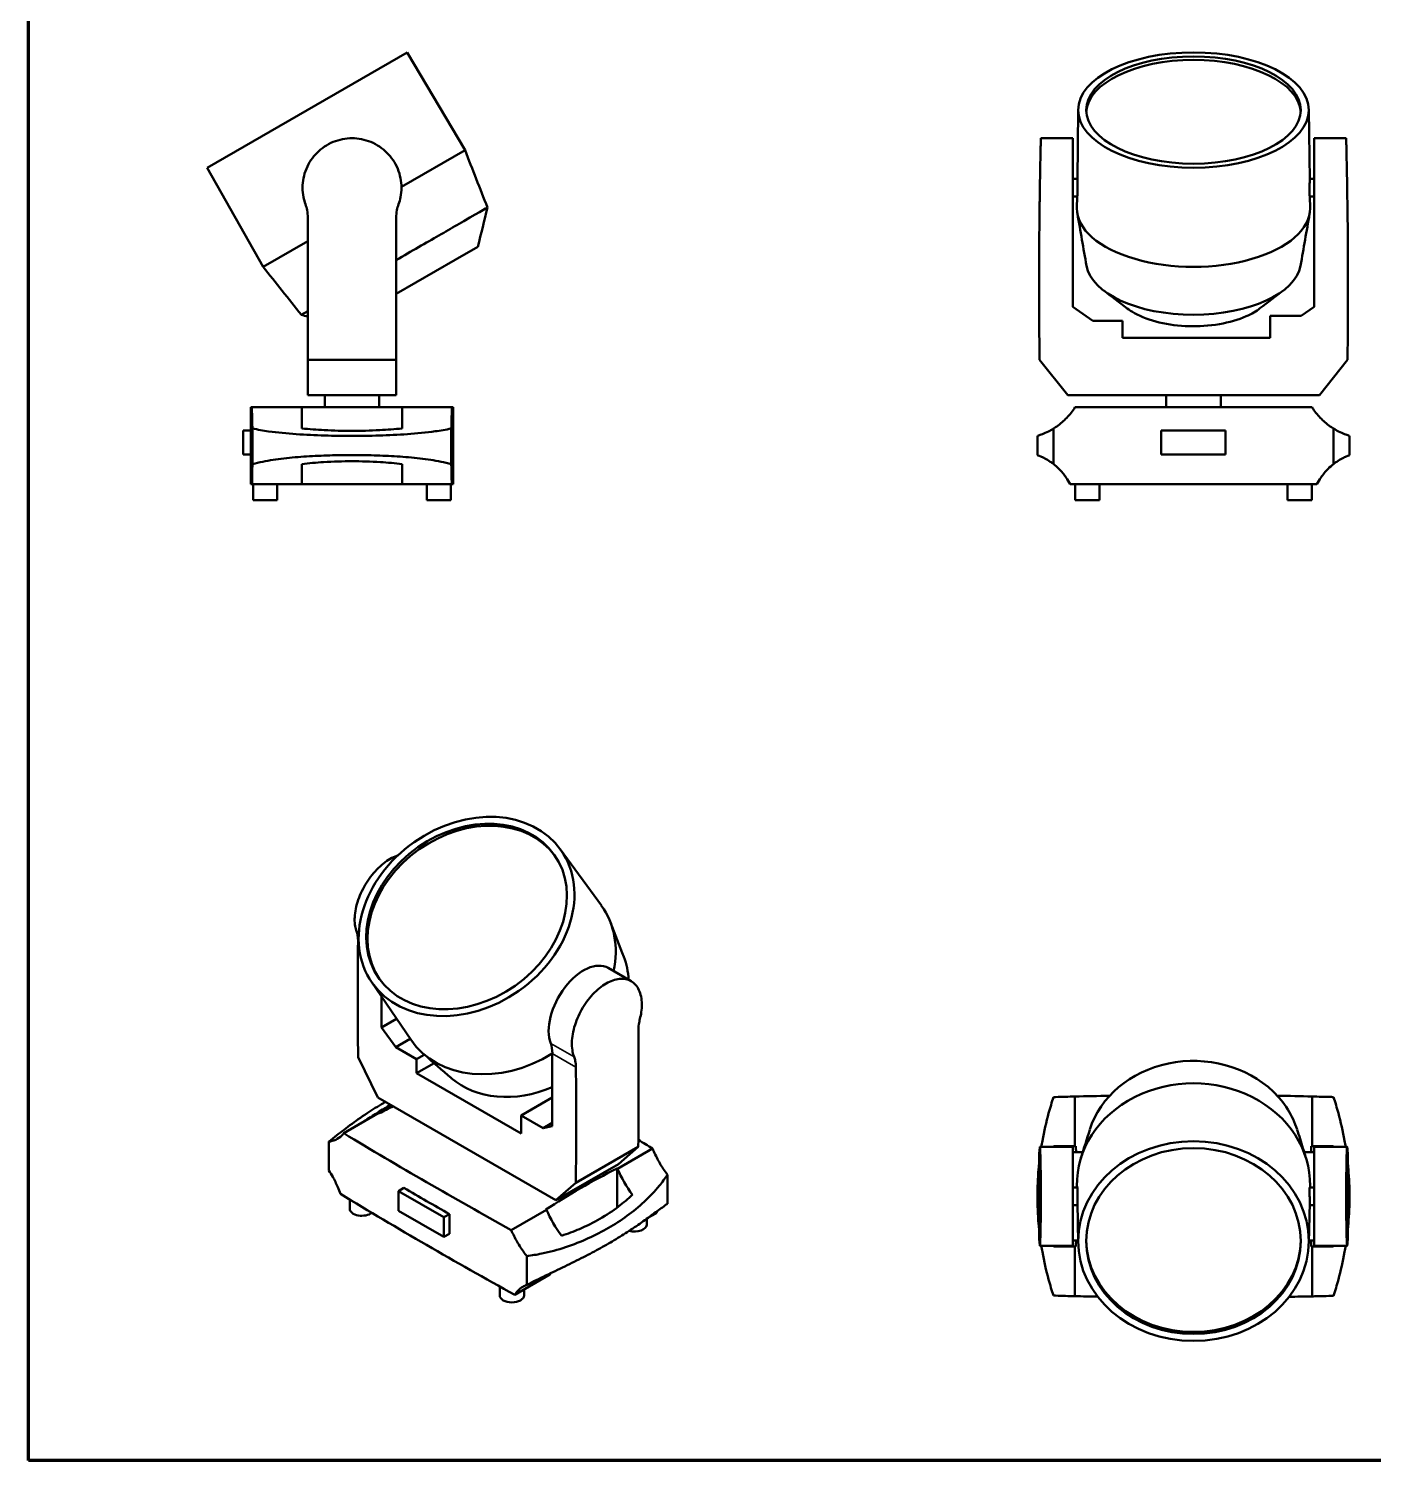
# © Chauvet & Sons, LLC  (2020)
# Model space of a CAD drawing. Header units: millimetres. Extents: x 20 to 2980, y 20 to 2980.
# Drawn here: x 20 to 1693, y 20 to 1802 of the extents above; entities that cross this region are included whole.
import ezdxf

# ---------------------------------------------------------------- set-up
doc = ezdxf.new("R2010")
doc.units = ezdxf.units.MM
for name, color, linetype, lineweight in [('Border (ANSI)', 7, 'Continuous', 70), ('Visible (ISO)', 7, 'Continuous', 50), ('Visible Narrow (ISO)', 7, 'Continuous', 35)]:
    doc.layers.add(name, color=color, linetype=linetype, lineweight=lineweight)

# ---------------------------------------------------------------- blocks, each defined once
blk = doc.blocks.new('Borders Chauvet')
at = {"layer": 'Border (ANSI)'}
for p, q in [((20, 20), (20, 2980)), ((2980, 20), (20, 20))]:
    blk.add_line(p, q, dxfattribs=at)

msp = doc.modelspace()

# ---------------------------------------------------------------- linework, layer by layer
at = {"layer": 'Visible (ISO)'}
for p, q in [((242.3, 1628.5), (490.8, 1772)), ((490.8, 1772), (562.9, 1650.2)), ((1325.7, 1700.7), (1324.7, 1613.6)), ((1612.7, 1700.7), (1613.8, 1613.6)), ((1319, 1665.2), (1279.3, 1665.2)), ((1319, 1583), (1319, 1665.2)), ((1619.4, 1583), (1619.4, 1665.2)), ((1659.2, 1665.2), (1619.4, 1665.2)), ((483.8, 1604.6), (562.9, 1650.2)), ((242.3, 1628.5), (311.7, 1505.2)), ((1319, 1614.7), (1324.7, 1614.7)), ((1613.8, 1614.7), (1619.4, 1614.7)), ((1319, 1592.7), (1324.6, 1592.7)), ((1324.4, 1592.7), (1324.2, 1578.2)), ((1613.9, 1592.7), (1619.4, 1592.7)), ((1614.1, 1592.7), (1614.2, 1578.2)), ((1319, 1583), (1319, 1566.2)), ((1619.4, 1583), (1619.4, 1566.2)), ((367.3, 1566.2), (367.3, 1389.5)), ((477.3, 1389.5), (477.3, 1566.2)), ((1319, 1566.2), (1319, 1455.4)), ((1619.4, 1566.2), (1619.4, 1455.4)), ((311.7, 1505.2), (367.3, 1537.3)), ((579, 1530.2), (550.7, 1513.9)), ((550.7, 1513.9), (477.3, 1471.5)), ((1319, 1455.4), (1344, 1438.2)), ((1603.2, 1444.2), (1564.7, 1444.2)), ((1564.7, 1444.2), (1564.7, 1416.7)), ((1619.4, 1455.4), (1603.2, 1444.2)), ((1344, 1438.2), (1380.7, 1438.2)), ((1380.7, 1438.2), (1380.7, 1416.7)), ((1380.7, 1416.7), (1564.7, 1416.7)), ((477.3, 1389.5), (367.3, 1389.5)), ((367.3, 1345.7), (367.3, 1389.5)), ((477.3, 1389.5), (477.3, 1345.7)), ((1312.7, 1345.7), (1277.7, 1389.5)), ((1625.8, 1345.7), (1660.8, 1389.5)), ((477.3, 1345.7), (367.3, 1345.7)), ((388.3, 1345.7), (388.3, 1330.4)), ((456.3, 1345.7), (456.3, 1330.4)), ((1625.8, 1345.7), (1312.7, 1345.7)), ((1435.2, 1345.7), (1435.2, 1330.4)), ((1503.2, 1345.7), (1503.2, 1330.4)), ((296.3, 1330.4), (297.8, 1330.4)), ((296.3, 1301.7), (296.3, 1330.4)), ((359.8, 1330.4), (297.8, 1330.4)), ((484.8, 1330.4), (359.8, 1330.4)), ((359.8, 1330.4), (359.8, 1304.1)), ((546.5, 1330.4), (484.8, 1330.4)), ((484.8, 1304.1), (484.8, 1330.4)), ((546.5, 1330.4), (548.3, 1330.4)), ((548.3, 1330.4), (548.3, 1234.7)), ((1321.7, 1330.4), (1616.7, 1330.4)), ((296.4, 1301.7), (286.7, 1301.7)), ((286.7, 1271.7), (286.7, 1301.7)), ((296.4, 1301.7), (296.4, 1271.7)), ((298.4, 1259.8), (298.4, 1304)), ((545.8, 1303.9), (545.8, 1259.8)), ((1295, 1303.9), (1295, 1259.9)), ((1509.2, 1301.7), (1429.2, 1301.7)), ((1429.2, 1301.7), (1429.2, 1271.7)), ((1509.2, 1271.7), (1509.2, 1301.7)), ((1643.4, 1259.8), (1643.4, 1304)), ((1275.1, 1271), (1275.1, 1294.8)), ((1663.4, 1294.8), (1663.4, 1271)), ((296.4, 1271.7), (286.7, 1271.7)), ((296.3, 1234.7), (296.3, 1271.7)), ((1429.2, 1271.7), (1509.2, 1271.7)), ((359.8, 1259.6), (359.8, 1234.7)), ((484.8, 1234.7), (484.8, 1259.6)), ((297.9, 1234.7), (296.3, 1234.7)), ((359.8, 1234.7), (297.9, 1234.7)), ((299.2, 1234.7), (299.2, 1214.9)), ((329.4, 1234.7), (329.4, 1214.9)), ((484.8, 1234.7), (359.8, 1234.7)), ((546.4, 1234.7), (484.8, 1234.7)), ((515.2, 1214.9), (515.2, 1234.7)), ((545.4, 1214.9), (545.4, 1234.7)), ((546.4, 1234.7), (548.3, 1234.7)), ((1622.8, 1234.7), (1315.7, 1234.7)), ((1322.2, 1234.7), (1322.2, 1214.9)), ((1352.3, 1234.7), (1352.3, 1214.9)), ((1586.2, 1234.7), (1586.2, 1214.9)), ((1616.3, 1234.7), (1616.3, 1214.9)), ((299.2, 1214.9), (329.4, 1214.9)), ((545.4, 1214.9), (515.2, 1214.9)), ((1322.2, 1214.9), (1352.3, 1214.9)), ((1586.2, 1214.9), (1616.3, 1214.9)), ((681.3, 780.6), (732.5, 710.3)), ((769.5, 616.3), (741.2, 632.7)), ((446.5, 615.6), (495.3, 543.6)), ((459.1, 597), (459.1, 558.5)), ((477.8, 569.3), (459.1, 558.5)), ((459.1, 558.5), (476.7, 534.3)), ((494.6, 544.6), (476.7, 534.3)), ((454.6, 471.6), (429.9, 521.6)), ((476.7, 534.3), (502.7, 519.3)), ((512.2, 524.8), (502.7, 519.3)), ((502.7, 519.3), (502.7, 501.8)), ((671.5, 526.4), (671.5, 435.9)), ((524.4, 514.3), (502.7, 501.8)), ((502.7, 501.8), (632.8, 426.7)), ((526, 515.2), (526, 515.2)), ((641.7, 511.3), (641.7, 511.3)), ((676, 343.7), (454.6, 471.6)), ((671.5, 471.4), (632.8, 449.1)), ((1321.7, 472.8), (1321.7, 411.1)), ((1616.7, 472.8), (1616.7, 411.1)), ((455.7, 452.3), (412, 427.1)), ((455.7, 452.3), (456.4, 451.9)), ((660, 433.4), (632.8, 449.1)), ((632.8, 449.1), (632.8, 426.7)), ((671.5, 440), (660, 433.4)), ((671.5, 435.9), (660, 433.4)), ((393.6, 416.6), (393.6, 380.7)), ((778.5, 410.1), (700.7, 365.2)), ((778.5, 410.1), (753.8, 388.6)), ((1319, 410.1), (1278.1, 410.1)), ((1295.3, 411.1), (1321.7, 411.1)), ((1319, 410.1), (1319, 287.1)), ((1322.8, 411.1), (1321.7, 411.1)), ((1616.7, 411.1), (1615.7, 411.1)), ((1643.1, 411.1), (1616.7, 411.1)), ((1619.4, 410.1), (1619.4, 287.1)), ((1660.4, 410.1), (1619.4, 410.1)), ((796.3, 408.1), (752.7, 382.9)), ((1277.1, 403.6), (1277.6, 403.6)), ((1277.1, 403.6), (1277.1, 293.6)), ((1331.5, 403.6), (1319, 403.6)), ((1607, 403.6), (1619.4, 403.6)), ((1661.3, 403.6), (1660.9, 403.6)), ((1661.3, 293.6), (1661.3, 403.6)), ((753.8, 388.6), (676, 343.7)), ((752.7, 382.9), (752, 383.3)), ((752, 383.3), (752, 334.5)), ((814.7, 375.3), (814.7, 339.3)), ((486.9, 359.1), (480, 355.1)), ((676, 343.7), (700.7, 365.2)), ((1319, 359.6), (1324.8, 359.6)), ((1324.3, 359.6), (1324.3, 361.3)), ((1613.7, 359.6), (1619.4, 359.6)), ((1614.2, 359.6), (1614.2, 361.3)), ((419.4, 344.5), (419.4, 333.1)), ((536.6, 322.5), (480, 355.1)), ((480, 355.1), (480, 330.6)), ((1325.8, 290.6), (1324.7, 341)), ((1612.7, 290.6), (1613.8, 341)), ((480, 330.6), (536.6, 298)), ((543.5, 326.5), (536.6, 322.5)), ((536.6, 298), (536.6, 322.5)), ((543.5, 326.5), (543.5, 302)), ((664.3, 331.9), (620.5, 306.5)), ((663.6, 332.3), (664.3, 331.9)), ((800.5, 327.4), (790.4, 321.6)), ((1319, 337.6), (1324.8, 337.6)), ((1613.7, 337.6), (1619.4, 337.6)), ((789, 313.5), (789, 320.6)), ((543.5, 302), (536.6, 298)), ((1277.6, 293.6), (1277.1, 293.6)), ((1319, 287.1), (1278.1, 287.1)), ((1321.7, 286.1), (1295.3, 286.1)), ((1319, 293.6), (1325.7, 293.6)), ((1321.7, 286.1), (1322.8, 286.1)), ((1321.7, 286.1), (1321.7, 224.3)), ((1619.4, 293.6), (1612.8, 293.6)), ((1615.7, 286.1), (1616.7, 286.1)), ((1616.7, 286.1), (1616.7, 224.1)), ((1616.7, 286.1), (1643.1, 286.1)), ((1660.4, 287.1), (1619.4, 287.1)), ((1660.9, 293.6), (1661.3, 293.6)), ((639.7, 238.3), (639.7, 274.3)), ((668.6, 251.3), (624.8, 226)), ((606.1, 236.4), (606.1, 225.3)), ((636.3, 232.6), (636.3, 225.3))]:
    msp.add_line(p, q, dxfattribs=at)
for centre, radius, start, end in [((8841.3, 1483.2), 7564.2, 179.37153, 180.71002), ((-5902.8, 1483.2), 7564.2, 359.28998, 0.62847), ((1469.9, -5573.8), 6048.4, 90.99534, 91.40395), ((1469.9, -5573.8), 6048.4, 90.65741, 90.65744), ((1469.9, -5573.8), 6048.4, 88.60915, 89.01836), ((338.3, 348.6), 986.4, 3.1963, 3.6327), ((2600.2, 348.6), 986.4, 176.3673, 176.8037), ((338.3, 348.6), 986.4, 356.3673, 356.8037), ((2600.2, 348.6), 986.4, 183.1963, 183.6327), ((1474.6, 6999.6), 6777, 268.70707, 268.94576), ((1474.6, 6999.6), 6777, 270.96141, 271.20135)]:
    msp.add_arc(centre, radius, start, end, dxfattribs=at)
for centre, major_axis, ratio in [((1469.2, 1700.3), (-143.5, 0), 0.5), ((1469.2, 1700.3), (-133.5, 0), 0.5), ((564.8, 696.8), (117.4, 82.5), 0.788675), ((564.8, 696.8), (109.2, 76.8), 0.788675), ((1469.2, 292.9), (-143.5, 0), 0.866025), ((1469.2, 292.9), (-133.5, 0), 0.866025)]:
    msp.add_ellipse(centre, major_axis=major_axis, ratio=ratio, dxfattribs=at)
for centre, major_axis, ratio, start_param, end_param in [((1469.2, 1695.9), (-133.5, 0), 0.5, 3.174034, 6.250744), ((475.1, 1512.3), (115.8, 66.8), 0.000437, 6.282676, 7.119323), ((1469.2, 1577.7), (145, 0), 0.5, 3.135472, 6.289306), ((475.1, 1512.3), (-115.8, -66.8), 0.000437, 3.97773, 4.449789), ((475.1, 1512.3), (-115.8, -66.8), 0.000437, 4.44979, 4.692756), ((1469.2, 1512.3), (133.6, 0.1), 0.499581, 3.228377, 6.195873), ((475.1, 1512.3), (-115.8, -66.8), 0.000437, 5.908828, 6.283765), ((566.5, 694.3), (-109.2, -76.8), 0.788675, 3.156191, 6.268587), ((614.8, 625.7), (118.6, 83.4), 0.788675, 5.580571, 6.296784), ((5778.2, -2489.7), (-3782.1, 6550.8), 0.57735, 0.774429, 0.79779), ((641.5, 587.7), (109.4, 76.8), 0.78832, 5.822404, 6.089405), ((710.4, 579.4), (30.7, 53.3), 0.57735, 0, 2.699331), ((-4569.8, 3574.5), (3782.1, -6550.8), 0.57735, 0.773006, 0.796367), ((614.8, 625.7), (-118.6, -83.4), 0.788675, 6.269586, 7.779148), ((636.2, 506), (-25, -43.3), 0.57735, 2.356194, 2.699331), ((1469.2, 401.4), (-133.6, 0.1), 0.866267, 3.87701, 6.020503), ((-4647.5, 3529.6), (-3782.1, 6550.8), 0.57735, 3.914599, 3.93796), ((641.5, 587.7), (-109.4, -76.8), 0.78832, 0.194604, 1.307698), ((1469.2, 363.6), (-145, 0), 0.866025, 3.123231, 6.301547), ((1469.2, 401.4), (133.6, -0.1), 0.866267, 0.264717, 0.735417), ((-195.5, 879.3), (986.4, 0), 0.57735, 5.434385, 5.457572), ((405.2, 518.6), (42.4, -73.4), 0.57735, 6.059035, 6.064373), ((5311, 3130.6), (-6777, 0), 0.57735, 0.762832, 0.806366), ((-3583.1, -2000.5), (6048.4, 0), 0.57735, 0.761123, 0.765358), ((1403.9, -44.1), (-986.4, 0), 0.57735, 5.434385, 5.561189), ((803.2, 390.8), (-42.4, 73.4), 0.57735, 1.351984, 1.794947), ((5311, 3107.2), (6777, 0), 0.57735, 3.920289, 3.932094), ((5311, 3052.5), (6777, 0), 0.57735, 3.903529, 3.948855), ((434.5, 333.1), (-15.1, 0), 0.57735, 0, 2.52896), ((714.9, 339.8), (42.4, -73.4), 0.57735, 4.493577, 4.936539), ((773.9, 313.5), (15.1, 0), 0.57735, 4.259018, 6.283185), ((1469.2, 295.4), (133.5, 0), 0.866025, 3.152405, 6.272373), ((715.4, 197.2), (-37, 64.1), 0.57735, 0.274539, 0.320337), ((621.2, 225.3), (15.1, 0), 0.57735, 3.141593, 6.283185)]:
    msp.add_ellipse(centre, major_axis=major_axis, ratio=ratio, start_param=start_param, end_param=end_param, dxfattribs=at)
for points, knots in [([(364.4, 1583), (363.4, 1585.9), (362.5, 1588.9), (361.2, 1595.8), (360.8, 1599.8), (360.8, 1607.6), (361.2, 1611.6), (362.7, 1619.5), (363.9, 1623.5), (367.1, 1631), (369, 1634.7), (373.5, 1641.4), (376.1, 1644.5), (381.6, 1649.9), (384.6, 1652.5), (391.4, 1657), (395, 1659), (402.6, 1662.1), (406.5, 1663.3), (414.5, 1664.8), (418.5, 1665.2), (422.3, 1665.2), (426.2, 1665.2), (430.2, 1664.8), (438.1, 1663.3), (442.1, 1662.1), (449.6, 1659), (453.3, 1657), (460, 1652.5), (463.1, 1649.9), (468.5, 1644.5), (471.1, 1641.4), (475.6, 1634.7), (477.6, 1631), (480.7, 1623.5), (481.9, 1619.5), (483.4, 1611.6), (483.8, 1607.6), (483.8, 1599.8), (483.4, 1595.8), (482.1, 1588.9), (481.3, 1585.9), (480.2, 1583)], [25.771346, 25.771346, 25.771346, 25.771346, 26.642704, 26.642704, 27.801117, 27.801117, 28.959647, 28.959647, 30.118177, 30.118177, 31.276707, 31.276707, 32.435237, 32.435237, 33.593552, 33.593552, 34.751867, 34.751867, 35.910183, 35.910183, 37.068498, 37.068498, 37.068498, 38.226813, 38.226813, 39.385128, 39.385128, 40.543443, 40.543443, 41.701758, 41.701758, 42.860288, 42.860288, 44.018818, 44.018818, 45.177348, 45.177348, 46.335878, 46.335878, 47.494292, 47.494292, 48.36565, 48.36565, 48.36565, 48.36565]), ([(1277.8, 1583), (1277.8, 1585.9), (1277.9, 1588.9), (1278, 1595.8), (1278, 1599.8), (1278.1, 1607.6), (1278.2, 1611.6), (1278.3, 1619.5), (1278.4, 1623.5), (1278.6, 1631), (1278.6, 1634.7), (1278.8, 1641.4), (1278.8, 1644.5), (1279, 1649.9), (1279, 1652.5), (1279.1, 1657), (1279.2, 1659), (1279.2, 1662.1), (1279.3, 1663.3), (1279.3, 1664.8), (1279.3, 1665.2), (1279.3, 1665.2)], [-29.831401, -29.831401, -29.831401, -29.831401, -28.960043, -28.960043, -27.801629, -27.801629, -26.643099, -26.643099, -25.484569, -25.484569, -24.326039, -24.326039, -23.167509, -23.167509, -22.009194, -22.009194, -20.850879, -20.850879, -19.692564, -19.692564, -18.534249, -18.534249, -18.534249, -18.534249]), ([(1660.7, 1583), (1660.7, 1585.9), (1660.6, 1588.9), (1660.5, 1595.8), (1660.5, 1599.8), (1660.3, 1607.6), (1660.3, 1611.6), (1660.1, 1619.5), (1660.1, 1623.5), (1659.9, 1631), (1659.8, 1634.7), (1659.7, 1641.4), (1659.6, 1644.5), (1659.5, 1649.9), (1659.5, 1652.5), (1659.4, 1657), (1659.3, 1659), (1659.2, 1662.1), (1659.2, 1663.3), (1659.2, 1664.8), (1659.2, 1665.2), (1659.2, 1665.2)], [25.771346, 25.771346, 25.771346, 25.771346, 26.642704, 26.642704, 27.801117, 27.801117, 28.959647, 28.959647, 30.118177, 30.118177, 31.276707, 31.276707, 32.435237, 32.435237, 33.593552, 33.593552, 34.751867, 34.751867, 35.910183, 35.910183, 37.068498, 37.068498, 37.068498, 37.068498]), ([(1324.7, 1613.2), (1324.7, 1612.5), (1324.7, 1611.6), (1324.8, 1609.2), (1324.8, 1607.9), (1324.9, 1605.2), (1324.9, 1603.7), (1325, 1600.8), (1325, 1599.4), (1325, 1597), (1324.9, 1595.9), (1324.8, 1594.1), (1324.7, 1593.4), (1324.6, 1592.8), (1324.6, 1592.7), (1324.6, 1592.7)], [1.656979, 1.656979, 1.656979, 1.656979, 2.071269, 2.071269, 2.485559, 2.485559, 2.899759, 2.899759, 3.313958, 3.313958, 3.728813, 3.728813, 4.143667, 4.143667, 4.422891, 4.422891, 4.422891, 4.422891]), ([(1613.9, 1592.7), (1613.9, 1592.7), (1613.8, 1592.8), (1613.7, 1593.4), (1613.7, 1594.1), (1613.5, 1595.9), (1613.5, 1597), (1613.5, 1599.4), (1613.5, 1600.8), (1613.5, 1603.7), (1613.6, 1605.2), (1613.7, 1607.9), (1613.7, 1609.2), (1613.8, 1611.6), (1613.8, 1612.5), (1613.8, 1613.4), (1613.8, 1613.5), (1613.8, 1613.6)], [2.209728, 2.209728, 2.209728, 2.209728, 2.488952, 2.488952, 2.903806, 2.903806, 3.31866, 3.31866, 3.73286, 3.73286, 4.147059, 4.147059, 4.561349, 4.561349, 4.975639, 4.975639, 5.063078, 5.063078, 5.063078, 5.063078]), ([(367.3, 1566.2), (367.3, 1569.3), (367, 1572.6), (365.9, 1578.2), (365.2, 1580.7), (364.4, 1583)], [-7.534101, -7.534101, -7.534101, -7.534101, -6.592295, -6.592295, -5.88393, -5.88393, -5.88393, -5.88393]), ([(480.2, 1583), (479.4, 1580.7), (478.7, 1578.2), (477.6, 1572.6), (477.3, 1569.3), (477.3, 1566.2)], [-24.252006, -24.252006, -24.252006, -24.252006, -23.543642, -23.543642, -22.601836, -22.601836, -22.601836, -22.601836]), ([(1277.6, 1566.2), (1277.6, 1569.3), (1277.6, 1572.6), (1277.7, 1578.2), (1277.7, 1580.7), (1277.8, 1583)], [7.533868, 7.533868, 7.533868, 7.533868, 8.475673, 8.475673, 9.184038, 9.184038, 9.184038, 9.184038]), ([(1660.9, 1566.2), (1660.9, 1569.3), (1660.8, 1572.6), (1660.8, 1578.2), (1660.7, 1580.7), (1660.7, 1583)], [-7.534101, -7.534101, -7.534101, -7.534101, -6.592295, -6.592295, -5.88393, -5.88393, -5.88393, -5.88393]), ([(1551.9, 1453.6), (1547.4, 1450.1), (1541.7, 1446.7), (1525, 1439.4), (1513.7, 1436.1), (1488.3, 1431.7), (1475.4, 1431), (1450.8, 1431.7), (1438.3, 1433.3), (1415, 1438.9), (1404.5, 1442.8), (1392.4, 1449.5), (1389.3, 1451.5), (1386.6, 1453.5)], [13.553014, 13.553014, 13.553014, 13.553014, 16.357638, 16.357638, 20.226629, 20.226629, 24.398404, 24.398404, 28.980156, 28.980156, 33.570462, 33.570462, 35.395701, 35.395701, 35.395701, 35.395701]), ([(298.4, 1304), (298.4, 1304.5), (298.4, 1305), (298.2, 1308.6), (298.1, 1312.2), (298, 1319.7), (297.9, 1323.9), (297.8, 1329.2), (297.8, 1329.8), (297.8, 1330.4)], [17.28441, 17.28441, 17.28441, 17.28441, 17.559767, 17.559767, 19.156061, 19.156061, 20.75195, 20.75195, 20.9564, 20.9564, 20.9564, 20.9564]), ([(546.5, 1330.4), (546.5, 1329.8), (546.5, 1329.2), (546.4, 1323.9), (546.3, 1319.7), (546.1, 1312.2), (546, 1308.6), (545.9, 1305), (545.8, 1304.5), (545.8, 1303.9)], [-46.500101, -46.500101, -46.500101, -46.500101, -46.296093, -46.296093, -44.700345, -44.700345, -43.103729, -43.103729, -42.825589, -42.825589, -42.825589, -42.825589]), ([(1295, 1303.9), (1295.8, 1304.4), (1296.7, 1305), (1302.1, 1308.6), (1306.4, 1312.2), (1313.9, 1319.7), (1317.4, 1323.9), (1321, 1329.2), (1321.3, 1329.8), (1321.7, 1330.4)], [17.274552, 17.274552, 17.274552, 17.274552, 17.560323, 17.560323, 19.156674, 19.156674, 20.752575, 20.752575, 20.957039, 20.957039, 20.957039, 20.957039]), ([(1643.4, 1304), (1642.6, 1304.5), (1641.7, 1305), (1636.3, 1308.6), (1632.1, 1312.2), (1624.6, 1319.7), (1621, 1323.9), (1617.5, 1329.2), (1617.1, 1329.8), (1616.7, 1330.4)], [17.28441, 17.28441, 17.28441, 17.28441, 17.559767, 17.559767, 19.156061, 19.156061, 20.75195, 20.75195, 20.9564, 20.9564, 20.9564, 20.9564]), ([(545.8, 1303.9), (539.3, 1302.6), (532.6, 1301.5), (514.6, 1298.9), (503, 1297.8), (479.6, 1296.2), (467.8, 1295.6), (444.5, 1295), (433.1, 1294.8), (411.2, 1294.8), (399.7, 1295), (376.5, 1295.6), (364.7, 1296.2), (341.3, 1297.8), (329.7, 1298.9), (311.7, 1301.5), (304.9, 1302.6), (298.4, 1304)], [1.251651, 1.251651, 1.251651, 1.251651, 3.283473, 3.283473, 6.566945, 6.566945, 9.850418, 9.850418, 13.13389, 13.13389, 16.416517, 16.416517, 19.699144, 19.699144, 22.981771, 22.981771, 25.022756, 25.022756, 25.022756, 25.022756]), ([(359.8, 1304.1), (369.1, 1303.1), (378.5, 1302.5), (399.5, 1301.4), (411.2, 1301.1), (433.4, 1301.1), (445, 1301.4), (466.1, 1302.5), (475.5, 1303.1), (484.8, 1304.1)], [-19.300951, -19.300951, -19.300951, -19.300951, -16.67456, -16.67456, -13.332528, -13.332528, -9.999396, -9.999396, -7.364945, -7.364945, -7.364945, -7.364945]), ([(1275.1, 1294.8), (1275.1, 1294.8), (1275.5, 1295), (1277.6, 1295.6), (1279.1, 1296.2), (1283.3, 1297.8), (1285.9, 1298.9), (1290.8, 1301.4), (1292.9, 1302.6), (1295, 1303.9)], [-13.105462, -13.105462, -13.105462, -13.105462, -9.829096, -9.829096, -6.552731, -6.552731, -3.276365, -3.276365, -1.245767, -1.245767, -1.245767, -1.245767]), ([(1663.4, 1294.8), (1663.4, 1294.8), (1662.9, 1295), (1660.9, 1295.6), (1659.3, 1296.2), (1655.2, 1297.8), (1652.5, 1298.9), (1647.6, 1301.5), (1645.5, 1302.6), (1643.4, 1304)], [13.13389, 13.13389, 13.13389, 13.13389, 16.416517, 16.416517, 19.699144, 19.699144, 22.981771, 22.981771, 25.022756, 25.022756, 25.022756, 25.022756]), ([(298.4, 1259.8), (302.7, 1260.9), (307, 1261.9), (319.5, 1264.4), (328.4, 1265.8), (346.8, 1267.9), (356.3, 1268.7), (375.4, 1269.9), (385.1, 1270.3), (404, 1270.8), (413.3, 1271), (431, 1271), (440.3, 1270.8), (459.2, 1270.3), (468.9, 1269.9), (488, 1268.7), (497.5, 1267.9), (515.9, 1265.8), (524.7, 1264.4), (537.3, 1261.9), (541.5, 1260.9), (545.8, 1259.8)], [-31.251474, -31.251474, -31.251474, -31.251474, -29.912699, -29.912699, -27.252948, -27.252948, -24.593198, -24.593198, -21.933447, -21.933447, -19.273697, -19.273697, -16.613946, -16.613946, -13.954195, -13.954195, -11.294445, -11.294445, -8.634694, -8.634694, -7.302508, -7.302508, -7.302508, -7.302508]), ([(1295, 1259.9), (1293.6, 1261), (1292.3, 1261.9), (1288.6, 1264.4), (1286.3, 1265.8), (1282.3, 1267.9), (1280.5, 1268.7), (1277.8, 1269.9), (1276.7, 1270.3), (1275.4, 1270.8), (1275.1, 1271), (1275.1, 1271)], [7.325159, 7.325159, 7.325159, 7.325159, 8.634694, 8.634694, 11.294445, 11.294445, 13.954195, 13.954195, 16.613946, 16.613946, 19.273697, 19.273697, 19.273697, 19.273697]), ([(1643.4, 1259.8), (1644.8, 1260.9), (1646.1, 1261.9), (1649.8, 1264.4), (1652.2, 1265.8), (1656.2, 1267.9), (1657.9, 1268.7), (1660.7, 1269.9), (1661.7, 1270.3), (1663.1, 1270.8), (1663.4, 1271), (1663.4, 1271)], [-31.251474, -31.251474, -31.251474, -31.251474, -29.912699, -29.912699, -27.252948, -27.252948, -24.593198, -24.593198, -21.933447, -21.933447, -19.273697, -19.273697, -19.273697, -19.273697]), ([(297.9, 1234.7), (298, 1237.5), (298, 1240.2), (298.1, 1246.8), (298.2, 1250.6), (298.3, 1255.9), (298.4, 1257.9), (298.4, 1259.8)], [-19.011671, -19.011671, -19.011671, -19.011671, -18.122626, -18.122626, -16.729075, -16.729075, -15.842226, -15.842226, -15.842226, -15.842226]), ([(484.8, 1259.6), (475.8, 1260.8), (466.7, 1261.6), (445.6, 1263), (433.7, 1263.3), (410.9, 1263.3), (398.9, 1263), (377.9, 1261.6), (368.8, 1260.8), (359.8, 1259.6)], [-19.749741, -19.749741, -19.749741, -19.749741, -17.162691, -17.162691, -13.739582, -13.739582, -10.304687, -10.304687, -7.727747, -7.727747, -7.727747, -7.727747]), ([(545.8, 1259.8), (545.9, 1257.9), (545.9, 1255.9), (546.1, 1250.6), (546.2, 1246.8), (546.3, 1240.2), (546.3, 1237.5), (546.4, 1234.7)], [-6.463777, -6.463777, -6.463777, -6.463777, -5.57415, -5.57415, -4.180613, -4.180613, -3.291632, -3.291632, -3.291632, -3.291632]), ([(1315.7, 1234.7), (1314.3, 1237.5), (1312.7, 1240.2), (1308.2, 1246.8), (1305.1, 1250.6), (1299.7, 1256), (1297.4, 1258), (1295, 1259.9)], [25.595497, 25.595497, 25.595497, 25.595497, 26.484903, 26.484903, 27.878585, 27.878585, 28.776406, 28.776406, 28.776406, 28.776406]), ([(1622.8, 1234.7), (1624.2, 1237.5), (1625.8, 1240.2), (1630.3, 1246.8), (1633.3, 1250.6), (1638.7, 1255.9), (1641, 1257.9), (1643.4, 1259.8)], [-19.011671, -19.011671, -19.011671, -19.011671, -18.122626, -18.122626, -16.729075, -16.729075, -15.842226, -15.842226, -15.842226, -15.842226]), ([(427.9, 678.4), (427.2, 680.3), (426.6, 682.4), (425.7, 687.5), (425.5, 690.6), (425.6, 696.8), (425.9, 700.2), (427.1, 707.3), (428, 711), (430.3, 718.4), (431.7, 722.1), (435, 729.4), (436.9, 732.9), (440.8, 739.5), (443.1, 742.9), (447.9, 749.3), (450.5, 752.3), (455.9, 757.9), (458.7, 760.5), (464.3, 765), (467.2, 766.9), (472.6, 770.1), (475.4, 771.4), (478.6, 772.5), (479, 772.7), (479.3, 772.8)], [-29.831401, -29.831401, -29.831401, -29.831401, -28.960043, -28.960043, -27.801629, -27.801629, -26.643099, -26.643099, -25.484569, -25.484569, -24.326039, -24.326039, -23.167509, -23.167509, -22.009194, -22.009194, -20.850879, -20.850879, -19.692564, -19.692564, -18.534249, -18.534249, -17.375934, -17.375934, -17.226207, -17.226207, -17.226207, -17.226207]), ([(429.8, 665.9), (429.8, 668.5), (429.6, 671), (428.9, 675.1), (428.4, 676.8), (427.9, 678.4)], [7.533868, 7.533868, 7.533868, 7.533868, 8.475673, 8.475673, 9.184038, 9.184038, 9.184038, 9.184038]), ([(698.6, 522.1), (697.9, 524), (697.3, 526.1), (696.2, 531.3), (695.9, 534.4), (695.8, 540.8), (696, 544.2), (697.1, 551.4), (697.8, 555.2), (700, 562.7), (701.3, 566.5), (704.4, 573.9), (706.1, 577.4), (709.9, 584.2), (712.1, 587.6), (716.7, 594), (719.3, 597.1), (724.6, 602.8), (727.4, 605.4), (732.9, 609.9), (735.8, 611.9), (738.5, 613.4), (741.2, 615), (744.1, 616.3), (749.7, 618.3), (752.5, 618.9), (757.9, 619.4), (760.5, 619.3), (765.3, 618.3), (767.6, 617.5), (771.5, 615.2), (773.4, 613.7), (776.7, 610), (778.1, 607.8), (780.4, 602.8), (781.3, 600.1), (782.5, 594.1), (782.8, 591), (782.9, 584.7), (782.7, 581.2), (781.8, 574.9), (781.2, 572.2), (780.5, 569.4)], [25.771346, 25.771346, 25.771346, 25.771346, 26.642704, 26.642704, 27.801117, 27.801117, 28.959647, 28.959647, 30.118177, 30.118177, 31.276707, 31.276707, 32.435237, 32.435237, 33.593552, 33.593552, 34.751867, 34.751867, 35.910183, 35.910183, 37.068498, 37.068498, 37.068498, 38.226813, 38.226813, 39.385128, 39.385128, 40.543443, 40.543443, 41.701758, 41.701758, 42.860288, 42.860288, 44.018818, 44.018818, 45.177348, 45.177348, 46.335878, 46.335878, 47.494292, 47.494292, 48.36565, 48.36565, 48.36565, 48.36565]), ([(780.5, 569.4), (780, 567.1), (779.5, 564.8), (778.8, 559.7), (778.6, 556.9), (778.6, 554.3)], [-24.252006, -24.252006, -24.252006, -24.252006, -23.543642, -23.543642, -22.601836, -22.601836, -22.601836, -22.601836]), ([(700.8, 509.4), (700.8, 512), (700.6, 514.6), (699.7, 518.8), (699.2, 520.5), (698.6, 522.1)], [-7.534101, -7.534101, -7.534101, -7.534101, -6.592295, -6.592295, -5.88393, -5.88393, -5.88393, -5.88393]), ([(464, 466.1), (457.2, 462.2), (450.4, 458), (436.3, 448.8), (429.1, 443.8), (415.5, 433.9), (409.2, 429), (400, 421.7), (396.7, 419.1), (393.6, 416.6)], [-12.710807, -12.710807, -12.710807, -12.710807, -9.829096, -9.829096, -6.552731, -6.552731, -3.276365, -3.276365, -1.245767, -1.245767, -1.245767, -1.245767]), ([(1295.1, 472.1), (1292.9, 465.6), (1290.9, 458.9), (1285.9, 440.9), (1283.3, 429.3), (1280.8, 415.1), (1280.4, 412.6), (1280, 410.1)], [-24.983523, -24.983523, -24.983523, -24.983523, -22.953191, -22.953191, -19.670615, -19.670615, -18.969431, -18.969431, -18.969431, -18.969431]), ([(1295.1, 472.1), (1295.9, 472.1), (1296.7, 472.1), (1302.1, 472.3), (1306.4, 472.4), (1313.9, 472.6), (1317.4, 472.7), (1321, 472.8), (1321.3, 472.8), (1321.7, 472.8)], [-8.259283, -8.259283, -8.259283, -8.259283, -7.980124, -7.980124, -6.383667, -6.383667, -4.78775, -4.78775, -4.583266, -4.583266, -4.583266, -4.583266]), ([(1616.7, 472.8), (1617.1, 472.8), (1617.5, 472.8), (1621, 472.7), (1624.5, 472.6), (1632.1, 472.4), (1636.3, 472.3), (1641.8, 472.2), (1642.6, 472.1), (1643.4, 472.1)], [-46.500101, -46.500101, -46.500101, -46.500101, -46.296093, -46.296093, -44.700345, -44.700345, -43.103729, -43.103729, -42.825589, -42.825589, -42.825589, -42.825589]), ([(1643.4, 472.1), (1645.6, 465.6), (1647.6, 458.9), (1652.5, 440.9), (1655.1, 429.3), (1657.7, 415.1), (1658.1, 412.6), (1658.5, 410.1)], [1.251651, 1.251651, 1.251651, 1.251651, 3.283473, 3.283473, 6.566945, 6.566945, 7.269852, 7.269852, 7.269852, 7.269852]), ([(437, 441.6), (442.5, 445.3), (448.3, 449), (459.5, 456), (464.9, 459.3), (470.3, 462.5)], [7.372979, 7.372979, 7.372979, 7.372979, 10.005567, 10.005567, 12.302748, 12.302748, 12.302748, 12.302748]), ([(1598.2, 431.5), (1600.6, 423.9), (1603, 416.2), (1606.3, 405.6), (1607.2, 402.7), (1608.5, 398.8), (1608.8, 397.7), (1609.2, 396.6), (1609.2, 396.5), (1609.2, 396.4), (1609.2, 396.4), (1609.2, 396.4), (1609.2, 396.4), (1609.2, 396.4), (1609.2, 396.4), (1609.2, 396.4)], [0, 0, 0, 0, 5, 5, 6.875, 6.875, 7.578125, 7.578125, 7.611084, 7.611084, 7.626709, 7.626709, 7.630615, 7.630615, 7.632568, 7.632568, 7.632568, 7.632568]), ([(393.6, 416.6), (394.2, 416.7), (394.8, 416.8), (398.5, 417.5), (401.4, 418.6), (406.6, 421.6), (409.1, 423.6), (411.5, 426.4), (411.8, 426.7), (412, 427.1)], [17.274552, 17.274552, 17.274552, 17.274552, 17.560323, 17.560323, 19.156674, 19.156674, 20.752575, 20.752575, 20.957039, 20.957039, 20.957039, 20.957039]), ([(1277.8, 290.7), (1277.8, 289.7), (1277.9, 288.8), (1278, 287.5), (1278, 287.1), (1278.1, 287.1), (1278.2, 287.5), (1278.3, 289), (1278.4, 290.2), (1278.6, 293.4), (1278.6, 295.3), (1278.8, 299.8), (1278.8, 302.4), (1279, 307.9), (1279, 310.9), (1279.1, 317.7), (1279.2, 321.3), (1279.2, 328.9), (1279.3, 332.8), (1279.3, 340.8), (1279.3, 344.8), (1279.3, 352.5), (1279.3, 356.5), (1279.3, 364.4), (1279.2, 368.4), (1279.2, 375.9), (1279.1, 379.6), (1279, 386.3), (1279, 389.4), (1278.8, 394.8), (1278.8, 397.4), (1278.6, 401.9), (1278.6, 403.9), (1278.4, 407), (1278.3, 408.2), (1278.2, 409.7), (1278.1, 410.1), (1278, 410.1), (1278, 409.7), (1277.9, 408.4), (1277.8, 407.6), (1277.8, 406.5)], [-29.831401, -29.831401, -29.831401, -29.831401, -28.960043, -28.960043, -27.801629, -27.801629, -26.643099, -26.643099, -25.484569, -25.484569, -24.326039, -24.326039, -23.167509, -23.167509, -22.009194, -22.009194, -20.850879, -20.850879, -19.692564, -19.692564, -18.534249, -18.534249, -17.375934, -17.375934, -16.217619, -16.217619, -15.059303, -15.059303, -13.900988, -13.900988, -12.742458, -12.742458, -11.583928, -11.583928, -10.425398, -10.425398, -9.266868, -9.266868, -8.108474, -8.108474, -7.237099, -7.237099, -7.237099, -7.237099]), ([(1660.7, 290.7), (1660.7, 289.7), (1660.6, 288.8), (1660.5, 287.5), (1660.5, 287.1), (1660.3, 287.1), (1660.3, 287.5), (1660.1, 289), (1660.1, 290.2), (1659.9, 293.4), (1659.8, 295.3), (1659.7, 299.8), (1659.6, 302.4), (1659.5, 307.9), (1659.5, 310.9), (1659.4, 317.7), (1659.3, 321.3), (1659.2, 328.9), (1659.2, 332.8), (1659.2, 340.8), (1659.2, 344.8), (1659.2, 348.6), (1659.2, 352.5), (1659.2, 356.5), (1659.2, 364.4), (1659.2, 368.4), (1659.3, 375.9), (1659.4, 379.6), (1659.5, 386.3), (1659.5, 389.4), (1659.6, 394.8), (1659.7, 397.4), (1659.8, 401.9), (1659.9, 403.9), (1660.1, 407), (1660.1, 408.2), (1660.3, 409.7), (1660.3, 410.1), (1660.5, 410.1), (1660.5, 409.7), (1660.6, 408.4), (1660.7, 407.6), (1660.7, 406.5)], [25.771346, 25.771346, 25.771346, 25.771346, 26.642704, 26.642704, 27.801117, 27.801117, 28.959647, 28.959647, 30.118177, 30.118177, 31.276707, 31.276707, 32.435237, 32.435237, 33.593552, 33.593552, 34.751867, 34.751867, 35.910183, 35.910183, 37.068498, 37.068498, 37.068498, 38.226813, 38.226813, 39.385128, 39.385128, 40.543443, 40.543443, 41.701758, 41.701758, 42.860288, 42.860288, 44.018818, 44.018818, 45.177348, 45.177348, 46.335878, 46.335878, 47.494292, 47.494292, 48.36565, 48.36565, 48.36565, 48.36565]), ([(796.3, 408.1), (796.6, 407.4), (796.9, 406.8), (799.3, 401), (801.7, 396.1), (806.9, 386.8), (809.8, 382.1), (813.5, 376.9), (814.1, 376.1), (814.7, 375.3)], [-46.500101, -46.500101, -46.500101, -46.500101, -46.296093, -46.296093, -44.700345, -44.700345, -43.103729, -43.103729, -42.825589, -42.825589, -42.825589, -42.825589]), ([(1277.8, 406.5), (1277.7, 405.7), (1277.7, 405), (1277.6, 403.9), (1277.6, 403.6), (1277.6, 403.6)], [20.951898, 20.951898, 20.951898, 20.951898, 21.660263, 21.660263, 22.602069, 22.602069, 22.602069, 22.602069]), ([(1660.7, 406.5), (1660.7, 405.7), (1660.8, 405), (1660.8, 403.9), (1660.9, 403.6), (1660.9, 403.6)], [-24.252006, -24.252006, -24.252006, -24.252006, -23.543642, -23.543642, -22.601836, -22.601836, -22.601836, -22.601836]), ([(407.8, 351.5), (406.9, 354.4), (405.8, 357.3), (402.7, 364.5), (400.6, 368.8), (396.8, 375.5), (395.3, 378.1), (393.6, 380.7)], [25.595497, 25.595497, 25.595497, 25.595497, 26.484903, 26.484903, 27.878585, 27.878585, 28.776406, 28.776406, 28.776406, 28.776406]), ([(814.7, 375.3), (811.6, 370.7), (808.3, 366.2), (799, 354.8), (792.7, 348.1), (779.2, 335.5), (771.9, 329.6), (756.9, 318.7), (749.1, 313.7), (733.6, 304.8), (725.2, 300.4), (707.3, 292.3), (697.8, 288.5), (678.4, 282), (668.3, 279.3), (652.1, 276), (645.9, 275), (639.7, 274.3)], [1.251651, 1.251651, 1.251651, 1.251651, 3.283473, 3.283473, 6.566945, 6.566945, 9.850418, 9.850418, 13.13389, 13.13389, 16.416517, 16.416517, 19.699144, 19.699144, 22.981771, 22.981771, 25.022756, 25.022756, 25.022756, 25.022756]), ([(1277.1, 388.4), (1276.9, 386.4), (1276.7, 384.4), (1275.5, 370.8), (1275.1, 359.4), (1275.1, 337.5), (1275.5, 326.1), (1276.7, 312.5), (1276.9, 310.5), (1277.1, 308.5)], [-16.940703, -16.940703, -16.940703, -16.940703, -16.388038, -16.388038, -13.105462, -13.105462, -9.829096, -9.829096, -9.270506, -9.270506, -9.270506, -9.270506]), ([(1661.3, 388.4), (1661.6, 386.4), (1661.7, 384.4), (1662.9, 370.8), (1663.4, 359.4), (1663.4, 337.5), (1662.9, 326), (1661.7, 312.5), (1661.6, 310.5), (1661.3, 308.5)], [9.298608, 9.298608, 9.298608, 9.298608, 9.850418, 9.850418, 13.13389, 13.13389, 16.416517, 16.416517, 16.969133, 16.969133, 16.969133, 16.969133]), ([(1325, 358.1), (1325, 357.4), (1325, 356.5), (1324.9, 354.1), (1324.9, 352.8), (1324.8, 350.1), (1324.8, 348.6), (1324.7, 345.7), (1324.7, 344.3), (1324.7, 343.1)], [0, 0, 0, 0, 0.414199, 0.414199, 0.828399, 0.828399, 1.242689, 1.242689, 1.656979, 1.656979, 1.656979, 1.656979]), ([(1324.8, 359.6), (1324.8, 359.6), (1324.8, 359.6), (1324.9, 359.3), (1325, 358.8), (1325, 358.1)], [6.0813148, 6.0813148, 6.0813148, 6.0813148, 6.2177642, 6.2177642, 6.6326185, 6.6326185, 6.6326185, 6.6326185]), ([(1613.5, 358.1), (1613.5, 358.8), (1613.5, 359.3), (1613.6, 359.6), (1613.6, 359.6), (1613.7, 359.6)], [0, 0, 0, 0, 0.4148543, 0.4148543, 0.5513037, 0.5513037, 0.5513037, 0.5513037]), ([(1613.8, 341), (1613.8, 341.6), (1613.8, 342.4), (1613.8, 344.3), (1613.8, 345.7), (1613.7, 348.6), (1613.7, 350.1), (1613.6, 352.8), (1613.5, 354.1), (1613.5, 356.5), (1613.5, 357.4), (1613.5, 358.1)], [4.71591, 4.71591, 4.71591, 4.71591, 4.975639, 4.975639, 5.38993, 5.38993, 5.80422, 5.80422, 6.218419, 6.218419, 6.632618, 6.632618, 6.632618, 6.632618]), ([(639.7, 238.3), (643.8, 240.4), (647.7, 242.4), (659.2, 248), (667.2, 251.8), (683, 259.4), (691, 263.3), (706.4, 270.9), (714, 274.8), (728.3, 282.4), (735.1, 286.1), (747.6, 293.4), (754, 297.2), (766.4, 305.1), (772.5, 309.1), (784.1, 317), (789.6, 321), (799.7, 328.4), (804.3, 331.8), (810.6, 336.4), (812.7, 337.9), (814.7, 339.3)], [-31.251474, -31.251474, -31.251474, -31.251474, -29.912699, -29.912699, -27.252948, -27.252948, -24.593198, -24.593198, -21.933447, -21.933447, -19.273697, -19.273697, -16.613946, -16.613946, -13.954195, -13.954195, -11.294445, -11.294445, -8.634694, -8.634694, -7.302508, -7.302508, -7.302508, -7.302508]), ([(683, 299.6), (690.6, 302), (698.1, 304.8), (714.3, 311.8), (722.9, 316.1), (738.6, 325.2), (746.5, 330.3), (760, 340.6), (765.8, 345.5), (771.4, 350.7)], [-19.300951, -19.300951, -19.300951, -19.300951, -16.67456, -16.67456, -13.332528, -13.332528, -9.999396, -9.999396, -7.364945, -7.364945, -7.364945, -7.364945]), ([(639.7, 274.3), (639.1, 275.1), (638.5, 275.8), (634.6, 281), (631.5, 285.6), (626.1, 294.7), (623.6, 299.6), (621, 305.2), (620.7, 305.9), (620.5, 306.5)], [17.28441, 17.28441, 17.28441, 17.28441, 17.559767, 17.559767, 19.156061, 19.156061, 20.75195, 20.75195, 20.9564, 20.9564, 20.9564, 20.9564]), ([(1277.6, 293.6), (1277.6, 293.6), (1277.6, 293.3), (1277.7, 292.2), (1277.7, 291.5), (1277.8, 290.7)], [7.533868, 7.533868, 7.533868, 7.533868, 8.475673, 8.475673, 9.184038, 9.184038, 9.184038, 9.184038]), ([(1279.9, 287.1), (1280.3, 284.5), (1280.7, 282), (1283.3, 267.7), (1285.9, 256.2), (1290.8, 238.2), (1292.9, 231.5), (1295, 225)], [-7.27355, -7.27355, -7.27355, -7.27355, -6.552731, -6.552731, -3.276365, -3.276365, -1.245767, -1.245767, -1.245767, -1.245767]), ([(1658.6, 287.1), (1658.1, 284.5), (1657.7, 281.9), (1655.2, 267.6), (1652.5, 256), (1647.6, 238), (1645.5, 231.2), (1643.4, 224.7)], [18.966286, 18.966286, 18.966286, 18.966286, 19.699144, 19.699144, 22.981771, 22.981771, 25.022756, 25.022756, 25.022756, 25.022756]), ([(1660.9, 293.6), (1660.9, 293.6), (1660.8, 293.3), (1660.8, 292.2), (1660.7, 291.5), (1660.7, 290.7)], [-7.534101, -7.534101, -7.534101, -7.534101, -6.592295, -6.592295, -5.88393, -5.88393, -5.88393, -5.88393]), ([(624.8, 226), (625.9, 227.7), (627, 229.3), (630.2, 232.9), (632.5, 234.7), (636.3, 237), (638, 237.7), (639.7, 238.3)], [-19.011671, -19.011671, -19.011671, -19.011671, -18.122626, -18.122626, -16.729075, -16.729075, -15.842226, -15.842226, -15.842226, -15.842226]), ([(1295, 225), (1295.8, 225), (1296.7, 225), (1302.1, 224.8), (1306.4, 224.7), (1313.9, 224.5), (1317.4, 224.4), (1321, 224.4), (1321.3, 224.4), (1321.7, 224.3)], [17.274552, 17.274552, 17.274552, 17.274552, 17.560323, 17.560323, 19.156674, 19.156674, 20.752575, 20.752575, 20.957039, 20.957039, 20.957039, 20.957039]), ([(1643.4, 224.7), (1642.6, 224.7), (1641.7, 224.7), (1636.3, 224.5), (1632.1, 224.4), (1624.6, 224.3), (1621, 224.2), (1617.5, 224.1), (1617.1, 224.1), (1616.7, 224.1)], [17.28441, 17.28441, 17.28441, 17.28441, 17.559767, 17.559767, 19.156061, 19.156061, 20.75195, 20.75195, 20.9564, 20.9564, 20.9564, 20.9564])]:
    msp.add_open_spline(points, degree=3, knots=knots, dxfattribs=at)
for points in [[(562.9, 1650.2), (572.2, 1626.5), (581.5, 1602.8), (590.8, 1579.1)], [(1324.7, 1613.6), (1324.7, 1613.5), (1324.7, 1613.4), (1324.7, 1613.2)], [(590.8, 1579.1), (586.9, 1562.8), (582.9, 1546.5), (579, 1530.2)], [(1336.1, 1506.5), (1332.3, 1528.1), (1328.6, 1549.8), (1324.8, 1571.4)], [(1613.7, 1571.2), (1609.9, 1549.7), (1606.1, 1528.1), (1602.4, 1506.6)], [(359.3, 1445.6), (343.4, 1465.4), (327.6, 1485.3), (311.7, 1505.2)], [(1386.6, 1453.5), (1376.9, 1460.9), (1367.3, 1468.2), (1357.6, 1475.6)], [(1580.5, 1475.4), (1571, 1468.2), (1561.5, 1460.9), (1551.9, 1453.6)], [(367.3, 1443.2), (364.6, 1444), (362, 1444.8), (359.3, 1445.6)], [(744, 689.2), (749.5, 674.9), (755, 660.7), (760.5, 646.4)], [(545.9, 495.7), (534.4, 505.7), (522.8, 515.7), (511.3, 525.7)], [(1329.2, 396.3), (1332.9, 408.1), (1336.6, 419.8), (1340.2, 431.5)], [(1295.2, 410.1), (1295.2, 410.4), (1295.3, 410.8), (1295.3, 411.1)], [(1643.3, 410.1), (1643.2, 410.4), (1643.2, 410.8), (1643.1, 411.1)], [(1324.7, 343.1), (1324.7, 342.4), (1324.7, 341.6), (1324.7, 341)], [(802.4, 330.4), (801.8, 329.5), (801.1, 328.5), (800.5, 327.4)], [(1295.3, 286.1), (1295.3, 286.4), (1295.2, 286.8), (1295.2, 287.1)], [(1643.1, 286.1), (1643.2, 286.4), (1643.2, 286.8), (1643.3, 287.1)]]:
    msp.add_open_spline(points, degree=3, dxfattribs=at)
at = {"layer": 'Visible Narrow (ISO)'}
for p, q in [((430.8, 676.7), (427.9, 678.4)), ((430.6, 665.4), (429.8, 665.9)), ((669.5, 538.9), (698.6, 522.1)), ((671.5, 526.4), (700.8, 509.4))]:
    msp.add_line(p, q, dxfattribs=at)

# ---------------------------------------------------------------- block references
msp.add_blockref('Borders Chauvet', (0, 0))

doc.saveas('drawing.dxf')
